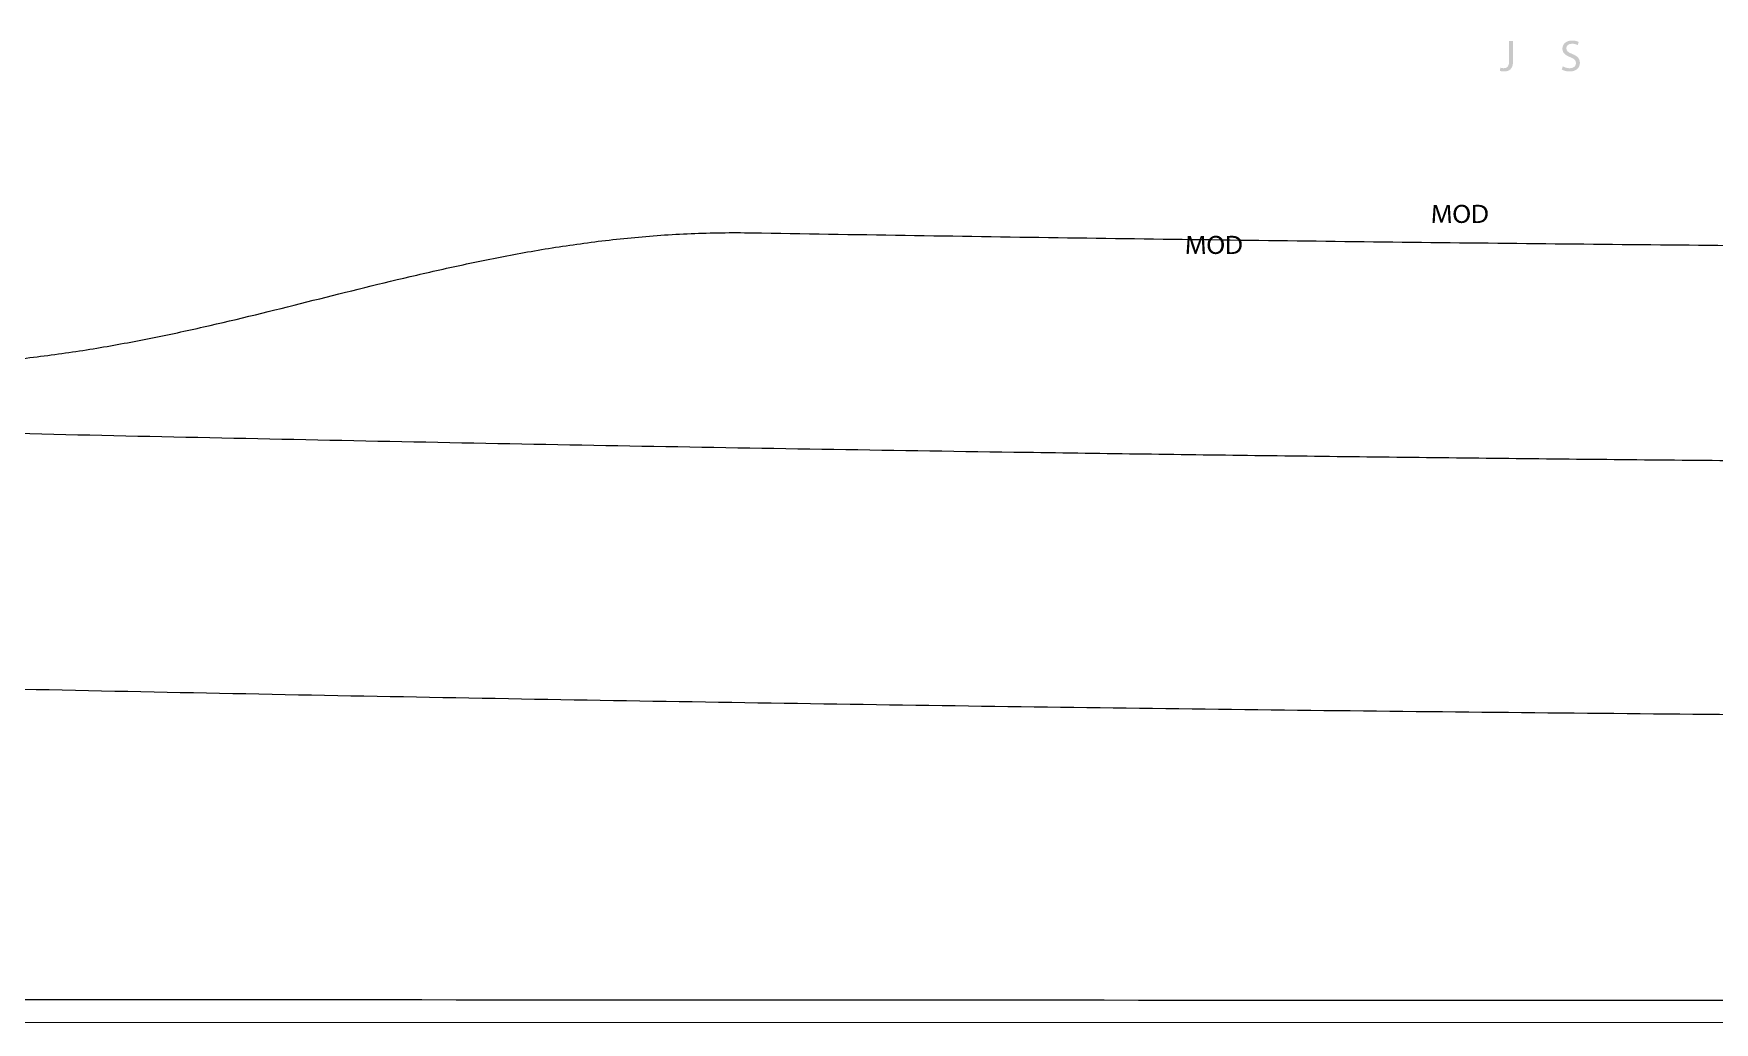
# Model space of a CAD drawing. Extents: x 528 to 612, y 788 to 934.
# Drawn here: x 557.69 to 565.25, y 804.92 to 809.37 of the extents above; entities that cross this region are included whole.
import ezdxf

# ---------------------------------------------------------------- set-up
doc = ezdxf.new("R2010")
doc.units = 0
doc.header["$MEASUREMENT"] = 0
doc.layers.add('1', color=4, linetype='Continuous')

# ---------------------------------------------------------------- blocks, each defined once
blk = doc.blocks.new('2018 FLASH')
at = {"layer": '1', "color": 6, "linetype": 'Continuous', "lineweight": 18}
blk.add_line((2.898, 0), (81.522, 0), dxfattribs=at)
at = {"layer": '1', "linetype": 'Continuous', "lineweight": 25}
for points, knots in [([(42.0332, 4.6863), (41.9445, 4.6002), (41.7756, 4.4359), (41.5348, 4.2017), (41.319, 3.9918), (41.1282, 3.8064), (40.9625, 3.6453), (40.8219, 3.5086), (40.7063, 3.3962), (40.6158, 3.3082), (40.5503, 3.2446), (40.5098, 3.2054), (40.4856, 3.1818), (40.4689, 3.1662), (40.4515, 3.1502), (40.434, 3.1344), (40.4164, 3.1188), (40.3986, 3.1034), (40.3807, 3.0881), (40.3627, 3.073), (40.3446, 3.0581), (40.3264, 3.0434), (40.308, 3.0288), (40.2895, 3.0144), (40.2709, 3.0002), (40.2522, 2.9862), (40.2334, 2.9723), (40.2144, 2.9586), (40.1953, 2.9451), (40.1761, 2.9318), (40.1568, 2.9186), (40.1373, 2.9056), (40.1177, 2.8928), (40.098, 2.8802), (40.0782, 2.8677), (39.988, 2.8121), (39.8225, 2.723), (39.5709, 2.6223), (39.3107, 2.5518), (39.1097, 2.5233), (38.976, 2.5153), (38.9241, 2.5138), (38.8799, 2.5139), (38.835, 2.5141), (38.7604, 2.5146), (38.6474, 2.5153), (38.1926, 2.5183), (37.413, 2.5244), (36.3289, 2.535), (35.2555, 2.5475), (34.2557, 2.5611), (33.326, 2.5754), (32.4629, 2.5901), (31.5999, 2.6061), (30.7369, 2.6235), (29.8741, 2.6422), (29.0113, 2.6623), (28.1486, 2.6837), (27.286, 2.7065), (26.4234, 2.7306), (25.8484, 2.7478), (25.5609, 2.7563)], [0, 0, 0, 0, 0.021488, 0.040952, 0.05839, 0.073804, 0.087193, 0.098557, 0.107896, 0.11521, 0.1205, 0.123765, 0.125004, 0.126374, 0.127741, 0.129107, 0.130471, 0.131834, 0.133196, 0.134556, 0.135916, 0.137274, 0.138632, 0.139989, 0.141345, 0.142701, 0.144056, 0.145411, 0.146766, 0.148121, 0.149476, 0.150831, 0.152187, 0.153543, 0.154899, 0.156256, 0.171972, 0.187491, 0.203252, 0.218722, 0.222656, 0.226535, 0.22774, 0.230344, 0.234347, 0.240702, 0.249973, 0.313403, 0.376214, 0.438407, 0.499982, 0.549998, 0.60001, 0.65002, 0.700025, 0.750028, 0.800028, 0.850025, 0.900019, 0.950011, 1, 1, 1, 1]), ([(28.9567, 2.9577), (29.0489, 2.9547), (29.1401, 2.9544), (29.3206, 2.9582), (29.4099, 2.9623), (29.5424, 2.9721), (29.5863, 2.976), (29.6737, 2.9848), (29.7173, 2.9898), (29.8463, 3.0059), (29.9302, 3.0183), (30.095, 3.0457), (30.176, 3.0607), (30.3358, 3.0927), (30.4147, 3.1097), (30.6493, 3.1628), (30.8031, 3.2011), (31.1108, 3.2783), (31.2648, 3.3171), (31.4999, 3.3721), (31.579, 3.3899), (31.6991, 3.4157), (31.7393, 3.4241), (31.8206, 3.4404), (31.8616, 3.4484), (31.9855, 3.4712), (32.0693, 3.4849), (32.2395, 3.5093), (32.3261, 3.5199), (32.4584, 3.5326), (32.5029, 3.5363), (32.5928, 3.5426), (32.6383, 3.5452), (32.7749, 3.5509), (32.8663, 3.5521), (32.9582, 3.5506)], [0, 0, 0, 0, 0.0625, 0.0625, 0.125, 0.125, 0.15625, 0.15625, 0.1875, 0.1875, 0.25, 0.25, 0.3125, 0.3125, 0.375, 0.375, 0.5, 0.5, 0.625, 0.625, 0.6875, 0.6875, 0.71875, 0.71875, 0.75, 0.75, 0.8125, 0.8125, 0.875, 0.875, 0.90625, 0.90625, 0.9375, 0.9375, 1, 1, 1, 1]), ([(32.9582, 3.5506), (33.4166, 3.5429), (33.875, 3.5357), (34.7918, 3.5225), (35.2503, 3.5165), (36.1671, 3.5056), (36.6256, 3.5007), (37.3132, 3.4943), (37.5424, 3.4923), (37.8863, 3.4895), (38.0582, 3.4881), (38.2301, 3.4869), (38.3447, 3.4861), (38.402, 3.4856), (38.4593, 3.4853)], [0, 0, 0, 0, 0.25, 0.25, 0.5, 0.5, 0.75, 0.75, 0.875, 0.875, 0.9375, 0.96875, 0.96875, 1, 1, 1, 1]), ([(4.7393, 2.5847), (4.8995, 2.5742), (5.2199, 2.553), (5.7006, 2.5219), (6.1815, 2.4911), (6.6627, 2.4607), (7.1441, 2.4308), (7.6257, 2.4012), (8.1076, 2.3721), (8.5897, 2.3434), (9.0721, 2.3151), (9.5547, 2.2873), (10.0375, 2.2598), (10.5205, 2.2328), (11.0038, 2.2061), (11.4874, 2.1799), (11.9711, 2.1541), (12.4551, 2.1287), (12.9394, 2.1038), (13.4238, 2.0792), (13.9085, 2.0551), (14.3935, 2.0314), (14.8787, 2.0081), (15.3641, 1.9852), (15.8497, 1.9627), (16.3356, 1.9406), (16.8217, 1.919), (17.3081, 1.8977), (17.7947, 1.8769), (18.2815, 1.8565), (18.7686, 1.8365), (19.2559, 1.817), (19.7434, 1.7978), (20.2312, 1.7791), (20.7192, 1.7607), (21.2074, 1.7428), (21.8452, 1.72), (22.6326, 1.6928), (23.5699, 1.6619), (24.508, 1.6326), (25.4468, 1.6048), (26.3864, 1.5785), (27.3268, 1.5538), (28.2679, 1.5305), (29.2098, 1.5088), (30.1525, 1.4887), (31.0959, 1.47), (32.0401, 1.4529), (32.985, 1.4373), (33.9308, 1.4232), (34.8772, 1.4106), (35.8245, 1.3996), (36.7725, 1.3901), (37.7213, 1.382), (38.354, 1.3779), (38.6706, 1.3759)], [0, 0, 0, 0, 0.014179, 0.028365, 0.042557, 0.056755, 0.070959, 0.085169, 0.099385, 0.113608, 0.127837, 0.142072, 0.156313, 0.17056, 0.184814, 0.199074, 0.21334, 0.227613, 0.241892, 0.256177, 0.270468, 0.284766, 0.29907, 0.313381, 0.327698, 0.342021, 0.35635, 0.370686, 0.385029, 0.399378, 0.413733, 0.428095, 0.442463, 0.456837, 0.471218, 0.485606, 0.5, 0.527596, 0.555213, 0.582851, 0.61051, 0.63819, 0.665892, 0.693615, 0.72136, 0.749126, 0.776913, 0.804722, 0.832553, 0.860406, 0.888281, 0.916178, 0.944096, 0.972037, 1, 1, 1, 1]), ([(81.4726, 0.1433), (81.4694, 0.1432), (81.4662, 0.1433), (81.4598, 0.1433), (81.4503, 0.1432), (81.4279, 0.1432), (81.3832, 0.1431), (81.2937, 0.1429), (81.1148, 0.1424), (80.7569, 0.1416), (80.0412, 0.1399), (78.6097, 0.1367), (77.3828, 0.134), (74.9289, 0.1288), (73.2929, 0.1256), (68.3851, 0.1168), (65.1132, 0.112), (58.5694, 0.1046), (55.2976, 0.102), (48.7538, 0.0986), (42.21, 0.097), (35.6662, 0.0986), (29.1225, 0.102), (25.8506, 0.1046), (19.3068, 0.112), (16.0349, 0.1168), (9.4911, 0.1286), (6.2193, 0.1356), (2.9474, 0.1433)], [0, 0, 0, 0, 0.000122, 0.000122, 0.000244, 0.000488, 0.000977, 0.001953, 0.003906, 0.007813, 0.015625, 0.03125, 0.0625, 0.0625, 0.125, 0.125, 0.25, 0.25, 0.375, 0.375, 0.5, 0.625, 0.625, 0.75, 0.75, 0.875, 0.875, 1, 1, 1, 1])]:
    blk.add_open_spline(points, degree=3, knots=knots, dxfattribs=at)

msp = doc.modelspace()

# ---------------------------------------------------------------- hatches: boundary and pattern name
at = {"layer": '1'}
h = msp.add_hatch(color=3, dxfattribs=at)
edge = h.paths.add_edge_path()
edge.add_spline(control_points=[(564.3258, 809.332), (564.3258, 809.332), (564.3434, 809.332), (564.3434, 809.332), (564.3434, 809.332), (564.3434, 809.2417), (564.3434, 809.2417), (564.3434, 809.2059), (564.3258, 809.1949), (564.3026, 809.1949), (564.296, 809.1949), (564.2882, 809.1963), (564.284, 809.1981), (564.284, 809.1981), (564.2864, 809.2123), (564.2864, 809.2123), (564.29, 809.2109), (564.2952, 809.2097), (564.3012, 809.2097), (564.3168, 809.2097), (564.3258, 809.2167), (564.3258, 809.2431), (564.3258, 809.2431), (564.3258, 809.332), (564.3258, 809.332)], knot_values=[0, 0, 0, 0, 1, 1, 1, 2, 2, 2, 3, 3, 3, 4, 4, 4, 5, 5, 5, 6, 6, 6, 7, 7, 7, 8, 8, 8, 8], degree=3, periodic=0)
h = msp.add_hatch(color=3, dxfattribs=at)
edge = h.paths.add_edge_path()
edge.add_spline(control_points=[(564.567, 809.2183), (564.5748, 809.2133), (564.586, 809.2095), (564.598, 809.2095), (564.6158, 809.2095), (564.6262, 809.2187), (564.6262, 809.2325), (564.6262, 809.2449), (564.619, 809.2523), (564.6008, 809.2591), (564.5788, 809.2671), (564.5652, 809.2788), (564.5652, 809.2976), (564.5652, 809.3186), (564.5826, 809.3342), (564.6088, 809.3342), (564.6224, 809.3342), (564.6326, 809.331), (564.6384, 809.3276), (564.6384, 809.3276), (564.6336, 809.3134), (564.6336, 809.3134), (564.6294, 809.316), (564.6204, 809.3198), (564.6082, 809.3198), (564.5898, 809.3198), (564.5828, 809.3088), (564.5828, 809.2996), (564.5828, 809.287), (564.591, 809.2808), (564.6096, 809.2736), (564.6324, 809.2645), (564.6438, 809.2537), (564.6438, 809.2339), (564.6438, 809.2131), (564.6286, 809.1949), (564.5968, 809.1949), (564.5838, 809.1949), (564.5696, 809.1989), (564.5624, 809.2037), (564.5624, 809.2037), (564.567, 809.2183), (564.567, 809.2183)], knot_values=[0, 0, 0, 0, 1, 1, 1, 2, 2, 2, 3, 3, 3, 4, 4, 4, 5, 5, 5, 6, 6, 6, 7, 7, 7, 8, 8, 8, 9, 9, 9, 10, 10, 10, 11, 11, 11, 12, 12, 12, 13, 13, 13, 14, 14, 14, 14], degree=3, periodic=0)
h = msp.add_hatch(color=3, dxfattribs=at)
edge = h.paths.add_edge_path()
edge.add_spline(control_points=[(564.0518, 808.5496), (564.0512, 808.561), (564.0504, 808.5747), (564.0504, 808.5847), (564.0504, 808.5847), (564.0502, 808.5847), (564.0502, 808.5847), (564.0473, 808.5753), (564.0441, 808.565), (564.04, 808.5539), (564.04, 808.5539), (564.0256, 808.5145), (564.0256, 808.5145), (564.0256, 808.5145), (564.0177, 808.5145), (564.0177, 808.5145), (564.0177, 808.5145), (564.0045, 808.5531), (564.0045, 808.5531), (564.0006, 808.5647), (563.9975, 808.575), (563.9952, 808.5847), (563.9952, 808.5847), (563.995, 808.5847), (563.995, 808.5847), (563.9947, 808.5745), (563.9941, 808.5611), (563.9934, 808.5488), (563.9934, 808.5488), (563.9912, 808.514), (563.9912, 808.514), (563.9912, 808.514), (563.9812, 808.514), (563.9812, 808.514), (563.9812, 808.514), (563.9869, 808.5951), (563.9869, 808.5951), (563.9869, 808.5951), (564.0003, 808.5951), (564.0003, 808.5951), (564.0003, 808.5951), (564.0141, 808.5559), (564.0141, 808.5559), (564.0175, 808.5459), (564.0201, 808.537), (564.0223, 808.5286), (564.0223, 808.5286), (564.0225, 808.5286), (564.0225, 808.5286), (564.0247, 808.5368), (564.0276, 808.5457), (564.0312, 808.5559), (564.0312, 808.5559), (564.0456, 808.5951), (564.0456, 808.5951), (564.0456, 808.5951), (564.059, 808.5951), (564.059, 808.5951), (564.059, 808.5951), (564.064, 808.514), (564.064, 808.514), (564.064, 808.514), (564.0537, 808.514), (564.0537, 808.514), (564.0537, 808.514), (564.0518, 808.5496), (564.0518, 808.5496)], knot_values=[0, 0, 0, 0, 1, 1, 1, 2, 2, 2, 3, 3, 3, 4, 4, 4, 5, 5, 5, 6, 6, 6, 7, 7, 7, 8, 8, 8, 9, 9, 9, 10, 10, 10, 11, 11, 11, 12, 12, 12, 13, 13, 13, 14, 14, 14, 15, 15, 15, 16, 16, 16, 17, 17, 17, 18, 18, 18, 19, 19, 19, 20, 20, 20, 21, 21, 21, 22, 22, 22, 22], degree=3, periodic=0)
h = msp.add_hatch(color=3, dxfattribs=at)
edge = h.paths.add_edge_path(flags=16)
edge.add_spline(control_points=[(564.1123, 808.5212), (564.1289, 808.5212), (564.1383, 808.5365), (564.1383, 808.5549), (564.1383, 808.5711), (564.1299, 808.5879), (564.1124, 808.5879), (564.095, 808.5879), (564.0863, 808.5716), (564.0863, 808.5541), (564.0863, 808.537), (564.0957, 808.5212), (564.1122, 808.5212), (564.1122, 808.5212), (564.1123, 808.5212), (564.1123, 808.5212)], knot_values=[0, 0, 0, 0, 1, 1, 1, 2, 2, 2, 3, 3, 3, 4, 4, 4, 5, 5, 5, 5], degree=3, periodic=0)
edge = h.paths.add_edge_path()
edge.add_spline(control_points=[(564.1118, 808.5127), (564.0903, 808.5127), (564.0753, 808.5293), (564.0753, 808.5539), (564.0753, 808.5796), (564.0912, 808.5965), (564.1129, 808.5965), (564.1351, 808.5965), (564.1495, 808.5795), (564.1495, 808.5554), (564.1495, 808.5276), (564.1325, 808.5127), (564.1119, 808.5127), (564.1119, 808.5127), (564.1118, 808.5127), (564.1118, 808.5127)], knot_values=[0, 0, 0, 0, 1, 1, 1, 2, 2, 2, 3, 3, 3, 4, 4, 4, 5, 5, 5, 5], degree=3, periodic=0)
h = msp.add_hatch(color=3, dxfattribs=at)
edge = h.paths.add_edge_path(flags=16)
edge.add_spline(control_points=[(564.1735, 808.5222), (564.1762, 808.5217), (564.18, 808.5217), (564.1841, 808.5217), (564.2065, 808.5216), (564.2187, 808.5342), (564.2187, 808.5561), (564.2188, 808.5755), (564.208, 808.5874), (564.1858, 808.5874), (564.1804, 808.5874), (564.1763, 808.5869), (564.1735, 808.5863), (564.1735, 808.5863), (564.1735, 808.5222), (564.1735, 808.5222)], knot_values=[0, 0, 0, 0, 1, 1, 1, 2, 2, 2, 3, 3, 3, 4, 4, 4, 5, 5, 5, 5], degree=3, periodic=0)
edge = h.paths.add_edge_path()
edge.add_spline(control_points=[(564.1629, 808.594), (564.1694, 808.595), (564.177, 808.5957), (564.1853, 808.5957), (564.2004, 808.5957), (564.2111, 808.5924), (564.2182, 808.5857), (564.2255, 808.5791), (564.2297, 808.5696), (564.2297, 808.5565), (564.2297, 808.5433), (564.2255, 808.5324), (564.2181, 808.525), (564.2104, 808.5174), (564.1978, 808.5133), (564.1821, 808.5133), (564.1745, 808.5133), (564.1684, 808.5135), (564.1629, 808.5143), (564.1629, 808.5143), (564.1629, 808.594), (564.1629, 808.594)], knot_values=[0, 0, 0, 0, 1, 1, 1, 2, 2, 2, 3, 3, 3, 4, 4, 4, 5, 5, 5, 6, 6, 6, 7, 7, 7, 7], degree=3, periodic=0)
h = msp.add_hatch(color=3, dxfattribs=at)
edge = h.paths.add_edge_path()
edge.add_spline(control_points=[(562.9463, 808.4102), (562.9457, 808.4215), (562.9449, 808.4352), (562.9449, 808.4452), (562.9449, 808.4452), (562.9447, 808.4452), (562.9447, 808.4452), (562.9418, 808.4358), (562.9386, 808.4256), (562.9345, 808.4144), (562.9345, 808.4144), (562.9201, 808.375), (562.9201, 808.375), (562.9201, 808.375), (562.9122, 808.375), (562.9122, 808.375), (562.9122, 808.375), (562.899, 808.4137), (562.899, 808.4137), (562.8951, 808.4252), (562.892, 808.4356), (562.8897, 808.4452), (562.8897, 808.4452), (562.8895, 808.4452), (562.8895, 808.4452), (562.8892, 808.4351), (562.8886, 808.4216), (562.8879, 808.4093), (562.8879, 808.4093), (562.8857, 808.3745), (562.8857, 808.3745), (562.8857, 808.3745), (562.8757, 808.3745), (562.8757, 808.3745), (562.8757, 808.3745), (562.8814, 808.4557), (562.8814, 808.4557), (562.8814, 808.4557), (562.8948, 808.4557), (562.8948, 808.4557), (562.8948, 808.4557), (562.9086, 808.4164), (562.9086, 808.4164), (562.912, 808.4064), (562.9146, 808.3975), (562.9168, 808.3891), (562.9168, 808.3891), (562.917, 808.3891), (562.917, 808.3891), (562.9192, 808.3973), (562.9221, 808.4062), (562.9257, 808.4164), (562.9257, 808.4164), (562.9401, 808.4557), (562.9401, 808.4557), (562.9401, 808.4557), (562.9535, 808.4557), (562.9535, 808.4557), (562.9535, 808.4557), (562.9585, 808.3745), (562.9585, 808.3745), (562.9585, 808.3745), (562.9482, 808.3745), (562.9482, 808.3745), (562.9482, 808.3745), (562.9463, 808.4102), (562.9463, 808.4102)], knot_values=[0, 0, 0, 0, 1, 1, 1, 2, 2, 2, 3, 3, 3, 4, 4, 4, 5, 5, 5, 6, 6, 6, 7, 7, 7, 8, 8, 8, 9, 9, 9, 10, 10, 10, 11, 11, 11, 12, 12, 12, 13, 13, 13, 14, 14, 14, 15, 15, 15, 16, 16, 16, 17, 17, 17, 18, 18, 18, 19, 19, 19, 20, 20, 20, 21, 21, 21, 22, 22, 22, 22], degree=3, periodic=0)
h = msp.add_hatch(color=3, dxfattribs=at)
edge = h.paths.add_edge_path(flags=16)
edge.add_spline(control_points=[(563.0068, 808.3818), (563.0234, 808.3818), (563.0328, 808.3971), (563.0328, 808.4155), (563.0328, 808.4316), (563.0244, 808.4484), (563.0069, 808.4484), (562.9895, 808.4484), (562.9808, 808.4322), (562.9808, 808.4146), (562.9808, 808.3975), (562.9902, 808.3818), (563.0067, 808.3818), (563.0067, 808.3818), (563.0068, 808.3818), (563.0068, 808.3818)], knot_values=[0, 0, 0, 0, 1, 1, 1, 2, 2, 2, 3, 3, 3, 4, 4, 4, 5, 5, 5, 5], degree=3, periodic=0)
edge = h.paths.add_edge_path()
edge.add_spline(control_points=[(563.0063, 808.3732), (562.9848, 808.3732), (562.9698, 808.3898), (562.9698, 808.4144), (562.9698, 808.4401), (562.9857, 808.457), (563.0074, 808.457), (563.0296, 808.457), (563.044, 808.44), (563.044, 808.4159), (563.044, 808.3881), (563.027, 808.3732), (563.0064, 808.3732), (563.0064, 808.3732), (563.0063, 808.3732), (563.0063, 808.3732)], knot_values=[0, 0, 0, 0, 1, 1, 1, 2, 2, 2, 3, 3, 3, 4, 4, 4, 5, 5, 5, 5], degree=3, periodic=0)
h = msp.add_hatch(color=3, dxfattribs=at)
edge = h.paths.add_edge_path(flags=16)
edge.add_spline(control_points=[(563.068, 808.3827), (563.0707, 808.3823), (563.0745, 808.3823), (563.0786, 808.3823), (563.101, 808.3821), (563.1132, 808.3948), (563.1132, 808.4167), (563.1133, 808.436), (563.1025, 808.4479), (563.0803, 808.4479), (563.0749, 808.4479), (563.0708, 808.4475), (563.068, 808.4469), (563.068, 808.4469), (563.068, 808.3827), (563.068, 808.3827)], knot_values=[0, 0, 0, 0, 1, 1, 1, 2, 2, 2, 3, 3, 3, 4, 4, 4, 5, 5, 5, 5], degree=3, periodic=0)
edge = h.paths.add_edge_path()
edge.add_spline(control_points=[(563.0574, 808.4546), (563.0639, 808.4555), (563.0715, 808.4563), (563.0798, 808.4563), (563.0949, 808.4563), (563.1056, 808.4529), (563.1127, 808.4463), (563.12, 808.4397), (563.1242, 808.4301), (563.1242, 808.417), (563.1242, 808.4038), (563.12, 808.393), (563.1126, 808.3855), (563.1049, 808.3779), (563.0923, 808.3738), (563.0766, 808.3738), (563.069, 808.3738), (563.0629, 808.3741), (563.0574, 808.3748), (563.0574, 808.3748), (563.0574, 808.4546), (563.0574, 808.4546)], knot_values=[0, 0, 0, 0, 1, 1, 1, 2, 2, 2, 3, 3, 3, 4, 4, 4, 5, 5, 5, 6, 6, 6, 7, 7, 7, 7], degree=3, periodic=0)

# ---------------------------------------------------------------- block references
msp.add_blockref('2018 FLASH', (527.9647, 804.9191), dxfattribs=at)

doc.saveas('drawing.dxf')
